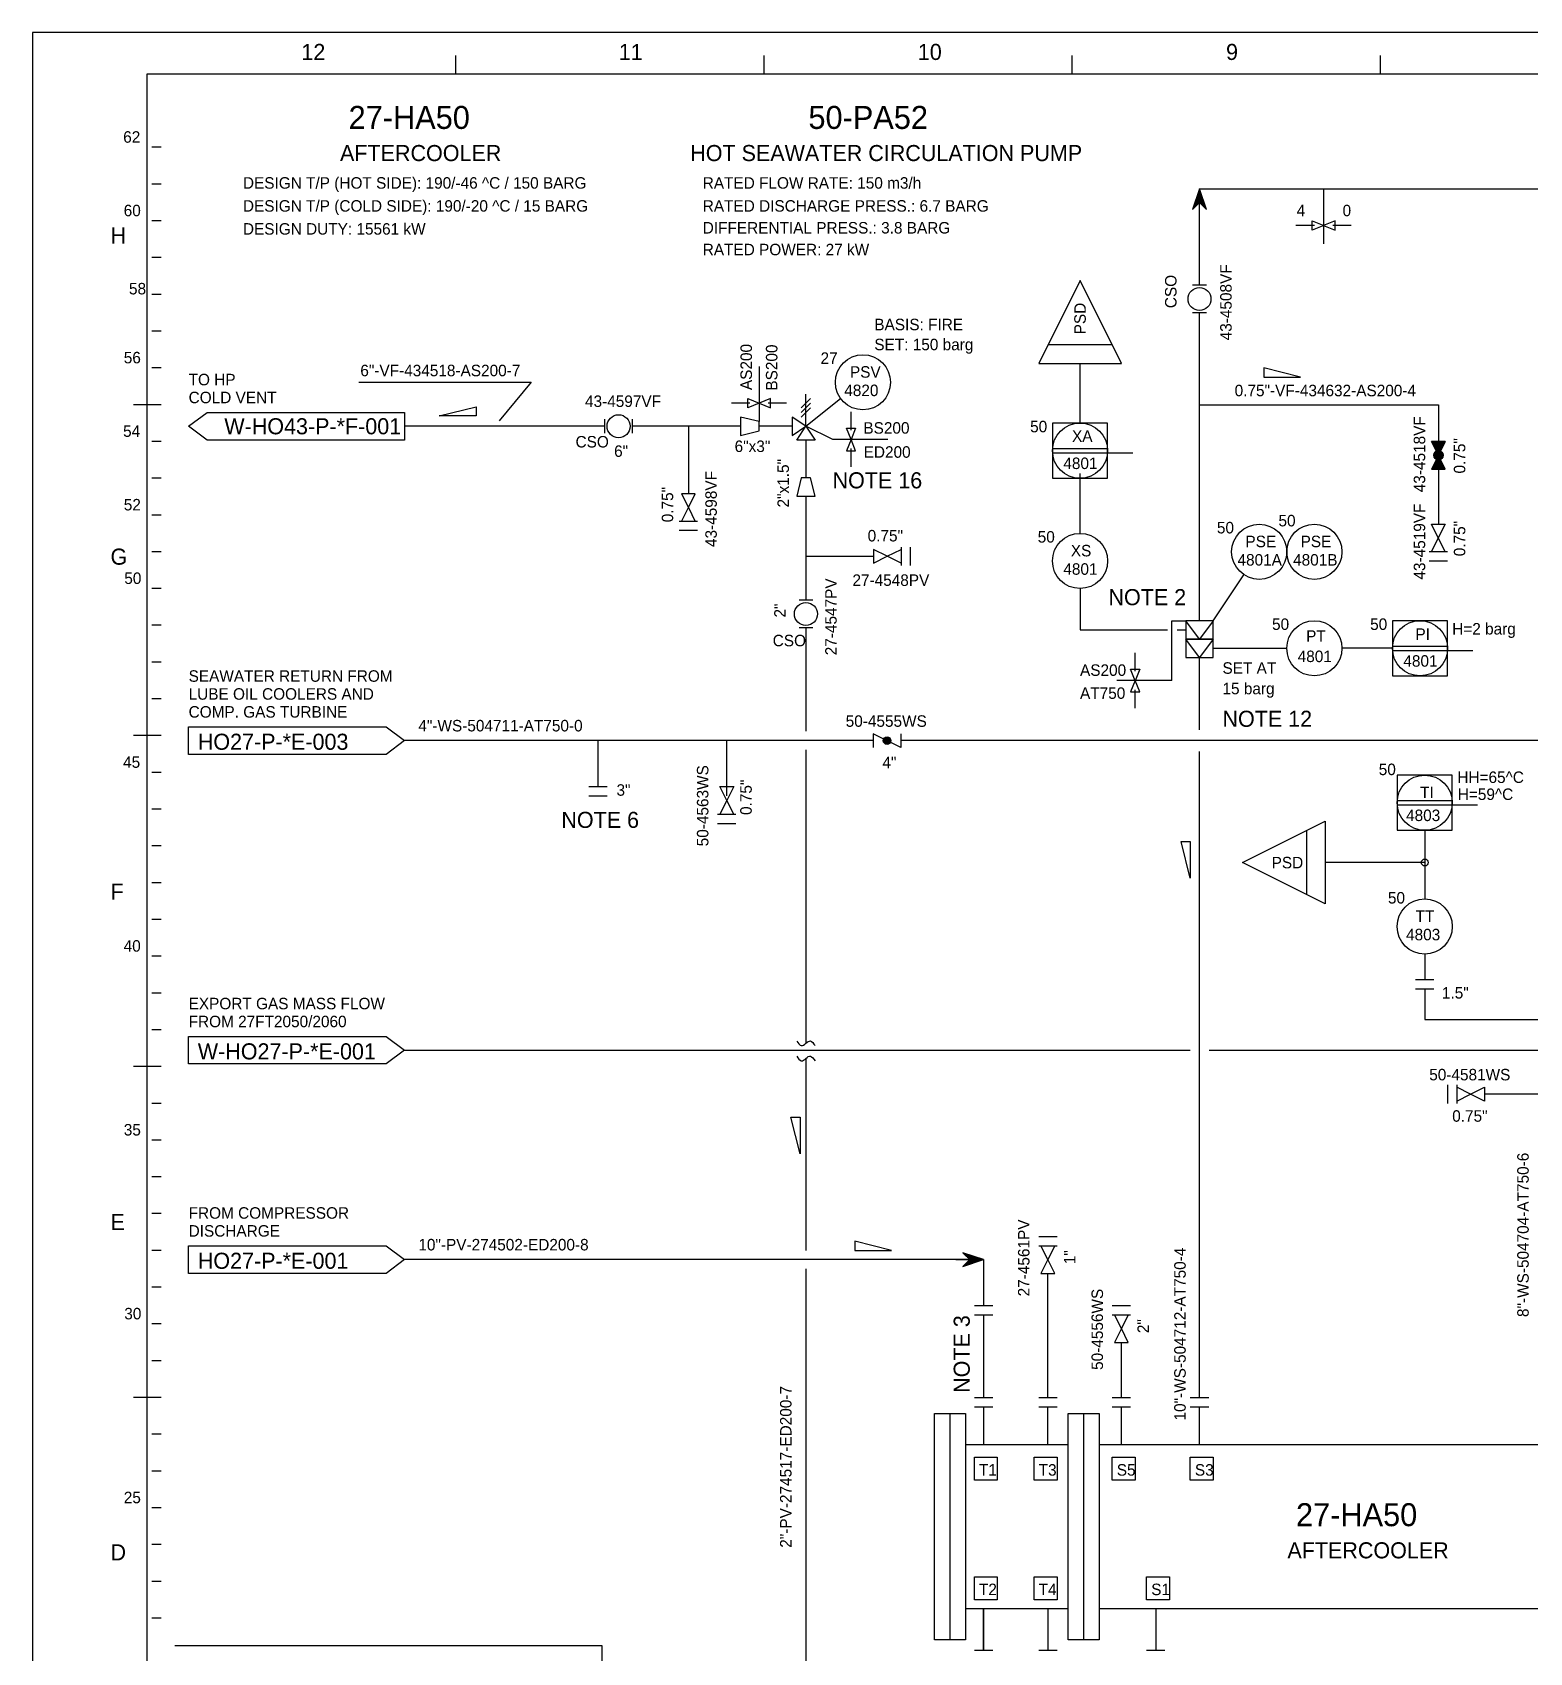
# Model space of a CAD drawing. Extents: x 0 to 840, y 0 to 594.
# Drawn here: x 0 to 325.8, y 241.5 to 594 of the extents above; entities that cross this region are included whole.
import ezdxf

# ---------------------------------------------------------------- set-up
doc = ezdxf.new("R2010")
doc.units = 0
for name, color, linetype in [('01-LIN-025-A', 7, 'Continuous'), ('08-LIN-050-A', 7, 'Continuous'), ('11-LIN-070-A', 7, 'Continuous'), ('14-LIN-025-DASH', 7, 'Continuous'), ('18-LIN-025-SP', 7, 'Continuous'), ('35-TXT-025', 7, 'Continuous'), ('36-TXT-035', 7, 'Continuous'), ('37-TXT-050', 7, 'Continuous'), ('39-TXT-100', 7, 'Continuous'), ('40-', 7, 'Continuous'), ('43-', 7, 'Continuous'), ('45-', 7, 'Continuous'), ('60-', 7, 'Continuous')]:
    doc.layers.add(name, color=color, linetype=linetype)

msp = doc.modelspace()

# ---------------------------------------------------------------- linework, layer by layer
at = {"layer": '01-LIN-025-A'}
for p, q in [((168.34, 508.32), (175.9, 514.34)), ((174.17, 505.46), (168.34, 508.32)), ((305, 502.09), (305.91, 503)), ((305, 502.08), (305.93, 503)), ((305, 502.06), (305.94, 503)), ((305, 502.04), (305.96, 503)), ((305, 502.03), (305.97, 503)), ((305, 502.01), (305.99, 503)), ((305, 502), (306, 503)), ((305, 501.99), (306.01, 503)), ((305, 501.97), (306.03, 503)), ((305, 501.96), (306.04, 503)), ((305, 501.94), (306.06, 503)), ((305, 501.93), (306.07, 503)), ((305, 501.92), (306.08, 503)), ((306.09, 501), (305, 502.09)), ((306.07, 501), (305, 502.07)), ((306.06, 501), (305, 502.06)), ((306.05, 501), (305, 502.05)), ((306.03, 501), (305, 502.03)), ((306.02, 501), (305, 502.02)), ((306, 501), (305, 502)), ((305.99, 501), (305, 501.99)), ((305.97, 501), (305, 501.97)), ((305.96, 501), (305, 501.96)), ((305.94, 501), (305, 501.94)), ((305.93, 501), (305, 501.93)), ((305.91, 501), (305, 501.91)), ((305.01, 502.16), (305.84, 502.99)), ((305.01, 502.14), (305.86, 502.99)), ((305.01, 502.12), (305.88, 502.99)), ((305.01, 502.11), (305.89, 502.99)), ((305.01, 501.9), (306.1, 502.99)), ((305.01, 501.89), (306.11, 502.99)), ((305.01, 501.88), (306.12, 502.99)), ((305.01, 501.86), (306.14, 502.99)), ((305.01, 501.85), (306.15, 502.99)), ((305.01, 501.84), (306.16, 502.99)), ((306.16, 501.01), (305.01, 502.16)), ((306.15, 501.01), (305.01, 502.15)), ((306.14, 501.01), (305.01, 502.14)), ((306.13, 501.01), (305.01, 502.13)), ((306.11, 501.01), (305.01, 502.11)), ((306.1, 501.01), (305.01, 502.1)), ((305.9, 501.01), (305.01, 501.9)), ((305.88, 501.01), (305.01, 501.88)), ((305.86, 501.01), (305.01, 501.86)), ((305.85, 501.01), (305.01, 501.85)), ((305.02, 502.21), (305.79, 502.98)), ((305.02, 502.19), (305.81, 502.98)), ((305.02, 502.17), (305.83, 502.98)), ((305.02, 501.83), (306.17, 502.98)), ((305.02, 501.81), (306.19, 502.98)), ((305.02, 501.8), (306.2, 502.98)), ((305.02, 501.79), (306.21, 502.98)), ((306.21, 501.02), (305.02, 502.21)), ((306.2, 501.02), (305.02, 502.2)), ((306.19, 501.02), (305.02, 502.19)), ((306.17, 501.02), (305.02, 502.17)), ((305.83, 501.02), (305.02, 501.83)), ((305.81, 501.02), (305.02, 501.81)), ((305.79, 501.02), (305.02, 501.79)), ((305.03, 502.25), (305.75, 502.97)), ((305.03, 502.23), (305.77, 502.97)), ((305.03, 501.78), (306.22, 502.97)), ((305.03, 501.77), (306.23, 502.97)), ((305.03, 501.76), (306.24, 502.97)), ((305.03, 501.74), (306.26, 502.97)), ((306.26, 501.03), (305.03, 502.26)), ((306.25, 501.03), (305.03, 502.25)), ((306.23, 501.03), (305.03, 502.23)), ((306.22, 501.03), (305.03, 502.22)), ((305.77, 501.03), (305.03, 501.77)), ((305.75, 501.03), (305.03, 501.75)), ((305.04, 502.29), (305.71, 502.96)), ((305.04, 502.27), (305.73, 502.96)), ((305.04, 501.73), (306.27, 502.96)), ((305.04, 501.72), (306.28, 502.96)), ((305.04, 501.71), (306.29, 502.96)), ((306.29, 501.04), (305.04, 502.29)), ((306.28, 501.04), (305.04, 502.28)), ((306.27, 501.04), (305.04, 502.27)), ((305.74, 501.04), (305.04, 501.74)), ((305.71, 501.04), (305.04, 501.71)), ((305.05, 502.31), (305.69, 502.95)), ((305.05, 501.7), (306.3, 502.95)), ((305.05, 501.69), (306.31, 502.95)), ((305.05, 501.68), (306.32, 502.95)), ((306.32, 501.05), (305.05, 502.32)), ((306.31, 501.05), (305.05, 502.31)), ((306.3, 501.05), (305.05, 502.3)), ((305.69, 501.05), (305.05, 501.69)), ((305.06, 502.33), (305.67, 502.94)), ((305.06, 501.67), (306.33, 502.94)), ((305.06, 501.66), (306.34, 502.94)), ((305.06, 502.35), (305.65, 502.93)), ((306.35, 501.06), (305.06, 502.35)), ((306.34, 501.06), (305.06, 502.34)), ((305.67, 501.06), (305.06, 501.67)), ((305.65, 501.06), (305.06, 501.65)), ((305.07, 502.38), (305.62, 502.93)), ((305.07, 501.64), (306.36, 502.93)), ((305.07, 501.63), (306.37, 502.93)), ((305.07, 501.62), (306.38, 502.93)), ((306.38, 501.07), (305.07, 502.38)), ((306.37, 501.07), (305.07, 502.37)), ((306.36, 501.07), (305.07, 502.36)), ((305.63, 501.07), (305.07, 501.63)), ((305.08, 501.61), (306.39, 502.92)), ((305.08, 501.6), (306.4, 502.92)), ((306.4, 501.08), (305.08, 502.4)), ((306.39, 501.08), (305.08, 502.39)), ((305.6, 501.08), (305.08, 501.6)), ((305.09, 502.4), (305.6, 502.92)), ((305.09, 501.59), (306.41, 502.91)), ((305.09, 501.58), (306.42, 502.91)), ((306.42, 501.09), (305.09, 502.42)), ((306.41, 501.09), (305.09, 502.41)), ((305.1, 502.43), (305.57, 502.9)), ((305.1, 501.57), (306.43, 502.9)), ((305.1, 501.56), (306.44, 502.9)), ((306.44, 501.1), (305.1, 502.44)), ((306.43, 501.1), (305.1, 502.43)), ((305.57, 501.1), (305.1, 501.57)), ((305.11, 502.46), (305.54, 502.89)), ((305.11, 501.55), (306.45, 502.89)), ((305.11, 501.54), (306.46, 502.89)), ((306.46, 501.11), (305.11, 502.46)), ((306.45, 501.11), (305.11, 502.45)), ((305.55, 501.11), (305.11, 501.54)), ((305.12, 501.54), (306.46, 502.88)), ((305.12, 501.53), (306.47, 502.88)), ((306.48, 501.12), (305.12, 502.48)), ((306.47, 501.12), (305.12, 502.47)), ((305.13, 502.49), (305.51, 502.87)), ((305.13, 501.52), (306.48, 502.87)), ((305.13, 501.51), (306.49, 502.87)), ((306.49, 501.13), (305.13, 502.49)), ((306.48, 501.13), (305.13, 502.48)), ((305.52, 501.12), (305.13, 501.52)), ((305.14, 501.5), (306.5, 502.86)), ((305.14, 501.49), (306.51, 502.86)), ((306.51, 501.14), (305.14, 502.51)), ((306.5, 501.14), (305.14, 502.5)), ((305.15, 502.53), (305.47, 502.85)), ((305.15, 501.48), (306.52, 502.85)), ((305.15, 501.47), (306.53, 502.85)), ((306.53, 501.15), (305.15, 502.53)), ((306.52, 501.15), (305.15, 502.52)), ((305.48, 501.15), (305.15, 501.48)), ((305.16, 501.46), (306.54, 502.84)), ((305.16, 501.45), (306.55, 502.84)), ((306.55, 501.16), (305.16, 502.55)), ((306.54, 501.16), (305.16, 502.54)), ((305.17, 501.44), (306.56, 502.83)), ((305.17, 502.56), (305.43, 502.82)), ((305.17, 501.44), (306.56, 502.82)), ((306.56, 501.17), (305.17, 502.56)), ((305.44, 501.17), (305.17, 501.44)), ((305.18, 501.43), (306.57, 502.82)), ((306.57, 501.18), (305.18, 502.57)), ((306.57, 501.18), (305.18, 502.57)), ((305.19, 501.42), (306.58, 502.81)), ((305.19, 501.41), (306.59, 502.81)), ((306.59, 501.19), (305.19, 502.59)), ((306.58, 501.19), (305.19, 502.58)), ((305.2, 501.4), (306.6, 502.8)), ((306.6, 501.2), (305.2, 502.6)), ((305.21, 501.39), (306.61, 502.79)), ((305.21, 501.39), (306.61, 502.79)), ((306.62, 501.21), (305.21, 502.62)), ((306.61, 501.21), (305.21, 502.61)), ((305.39, 501.21), (305.21, 501.39)), ((305.22, 502.62), (305.38, 502.78)), ((305.22, 501.38), (306.62, 502.78)), ((305.22, 501.37), (306.63, 502.78)), ((306.62, 501.22), (305.22, 502.62)), ((305.23, 501.36), (306.64, 502.77)), ((306.64, 501.23), (305.23, 502.64)), ((306.63, 501.23), (305.23, 502.63)), ((305.24, 501.35), (306.65, 502.76)), ((305.24, 501.35), (306.65, 502.76)), ((306.65, 501.24), (305.24, 502.65)), ((305.25, 501.34), (306.66, 502.75)), ((306.66, 501.25), (305.25, 502.66)), ((306.66, 501.25), (305.25, 502.65)), ((305.26, 501.33), (306.67, 502.74)), ((305.26, 501.32), (306.68, 502.74)), ((306.67, 501.26), (305.26, 502.67)), ((305.27, 501.32), (306.68, 502.73)), ((306.69, 501.27), (305.27, 502.69)), ((306.68, 501.27), (305.27, 502.68)), ((305.28, 501.31), (306.69, 502.72)), ((306.69, 501.28), (305.28, 502.69)), ((305.29, 501.3), (306.7, 502.71)), ((305.29, 501.29), (306.71, 502.71)), ((306.71, 501.29), (305.29, 502.71)), ((306.7, 501.29), (305.29, 502.7)), ((306.71, 501.3), (305.3, 502.71)), ((305.3, 501.29), (306.71, 502.7)), ((306.72, 501.31), (305.31, 502.72)), ((305.31, 501.28), (306.72, 502.69)), ((306.74, 501.32), (305.32, 502.74)), ((306.73, 501.32), (305.32, 502.73)), ((305.32, 501.27), (306.73, 502.68)), ((305.32, 501.26), (306.73, 502.68)), ((306.74, 501.33), (305.33, 502.74)), ((305.33, 501.26), (306.74, 502.67)), ((306.75, 501.34), (305.34, 502.75)), ((305.34, 501.25), (306.75, 502.66)), ((306.76, 501.35), (305.35, 502.76)), ((306.76, 501.35), (305.35, 502.76)), ((305.35, 501.24), (306.76, 502.65)), ((305.35, 501.24), (306.76, 502.65)), ((306.77, 501.36), (305.36, 502.77)), ((305.36, 501.23), (306.77, 502.64)), ((306.78, 501.37), (305.37, 502.78)), ((305.37, 501.22), (306.78, 502.63)), ((306.78, 501.38), (305.38, 502.78)), ((305.38, 501.22), (306.78, 502.62)), ((306.8, 501.39), (305.39, 502.8)), ((306.79, 501.39), (305.39, 502.79)), ((305.39, 501.21), (306.79, 502.61)), ((305.39, 501.21), (306.79, 502.61)), ((306.8, 501.4), (305.4, 502.8)), ((305.4, 501.2), (306.8, 502.6)), ((306.81, 501.41), (305.41, 502.81)), ((305.41, 501.19), (306.81, 502.59)), ((306.81, 501.42), (305.42, 502.81)), ((305.42, 501.19), (306.81, 502.58)), ((306.82, 501.43), (305.43, 502.82)), ((305.43, 501.18), (306.82, 502.57)), ((306.83, 501.44), (305.44, 502.83)), ((305.44, 501.18), (306.82, 502.56)), ((305.44, 501.17), (306.83, 502.56)), ((306.84, 501.45), (305.45, 502.84)), ((306.83, 501.45), (305.45, 502.83)), ((305.45, 501.16), (306.84, 502.55)), ((306.84, 501.46), (305.46, 502.84)), ((305.46, 501.16), (306.84, 502.54)), ((306.85, 501.47), (305.47, 502.85)), ((305.47, 501.15), (306.85, 502.53)), ((306.85, 501.48), (305.48, 502.85)), ((305.48, 501.15), (306.85, 502.52)), ((306.86, 501.49), (305.49, 502.86)), ((305.49, 501.14), (306.86, 502.51)), ((306.86, 501.5), (305.5, 502.86)), ((305.5, 501.14), (306.86, 502.5)), ((306.87, 501.51), (305.51, 502.87)), ((305.51, 501.13), (306.87, 502.49)), ((306.88, 501.52), (305.52, 502.88)), ((305.52, 501.13), (306.87, 502.48)), ((306.88, 501.53), (305.53, 502.88)), ((305.53, 501.12), (306.88, 502.47)), ((305.53, 501.12), (306.88, 502.47)), ((306.89, 501.54), (305.54, 502.89)), ((305.54, 501.11), (306.89, 502.46)), ((306.89, 501.55), (305.55, 502.89)), ((305.55, 501.11), (306.89, 502.45)), ((306.89, 501.56), (305.56, 502.89)), ((305.56, 501.1), (306.9, 502.44)), ((306.9, 501.57), (305.57, 502.9)), ((306.9, 501.58), (305.57, 502.9)), ((305.57, 501.1), (306.9, 502.43)), ((306.91, 501.58), (305.58, 502.91)), ((305.58, 501.09), (306.91, 502.42)), ((306.91, 501.59), (305.59, 502.91)), ((305.59, 501.09), (306.91, 502.41)), ((306.92, 501.6), (305.6, 502.92)), ((305.6, 501.08), (306.92, 502.4)), ((306.92, 501.61), (305.61, 502.92)), ((305.61, 501.08), (306.92, 502.39)), ((305.62, 501.07), (306.93, 502.38)), ((306.93, 501.63), (305.63, 502.93)), ((305.63, 501.07), (306.93, 502.37)), ((306.93, 501.64), (305.64, 502.93)), ((305.64, 501.07), (306.93, 502.36)), ((306.93, 501.65), (305.65, 502.93)), ((305.65, 501.06), (306.94, 502.34)), ((306.94, 501.66), (305.66, 502.94)), ((306.94, 501.67), (305.67, 502.94)), ((305.67, 501.06), (306.94, 502.33)), ((306.95, 501.68), (305.68, 502.95)), ((305.68, 501.05), (306.95, 502.32)), ((306.95, 501.69), (305.69, 502.95)), ((305.69, 501.05), (306.95, 502.31)), ((306.95, 501.7), (305.7, 502.95)), ((305.7, 501.05), (306.95, 502.3)), ((306.96, 501.71), (305.71, 502.96)), ((305.71, 501.04), (306.96, 502.29)), ((306.96, 501.72), (305.72, 502.96)), ((305.72, 501.04), (306.96, 502.28)), ((306.96, 501.73), (305.73, 502.96)), ((305.73, 501.04), (306.96, 502.27)), ((306.97, 501.74), (305.74, 502.97)), ((305.74, 501.03), (306.97, 502.26)), ((305.75, 501.03), (306.97, 502.25)), ((306.97, 501.76), (305.76, 502.97)), ((306.97, 501.77), (305.77, 502.97)), ((305.77, 501.03), (306.97, 502.23)), ((306.97, 501.78), (305.78, 502.97)), ((305.78, 501.03), (306.97, 502.22)), ((306.98, 501.79), (305.79, 502.98)), ((305.79, 501.02), (306.98, 502.21)), ((306.98, 501.8), (305.8, 502.98)), ((305.8, 501.02), (306.98, 502.2)), ((305.81, 501.02), (306.98, 502.19)), ((306.98, 501.82), (305.82, 502.98)), ((306.98, 501.83), (305.83, 502.98)), ((305.83, 501.02), (306.98, 502.17)), ((306.99, 501.84), (305.84, 502.99)), ((305.84, 501.01), (306.99, 502.16)), ((306.99, 501.85), (305.85, 502.99)), ((305.85, 501.01), (306.99, 502.15)), ((305.86, 501.01), (306.99, 502.14)), ((306.99, 501.87), (305.87, 502.99)), ((306.99, 501.88), (305.88, 502.99)), ((305.88, 501.01), (306.99, 502.12)), ((306.99, 501.89), (305.89, 502.99)), ((305.89, 501.01), (306.99, 502.11)), ((307, 501.9), (305.9, 503)), ((305.9, 501.01), (306.99, 502.1)), ((307, 501.92), (305.92, 503)), ((305.92, 501), (307, 502.08)), ((307, 501.93), (305.93, 503)), ((305.93, 501), (307, 502.07)), ((307, 501.94), (305.94, 503)), ((305.94, 501), (307, 502.06)), ((307, 501.96), (305.96, 503)), ((305.96, 501), (307, 502.04)), ((307, 501.97), (305.97, 503)), ((305.97, 501), (307, 502.03)), ((305.98, 501), (307, 502.02)), ((307, 501.99), (305.99, 503)), ((307, 502), (306, 503)), ((306, 501), (307, 502)), ((306.01, 501), (307, 501.99)), ((307, 502.02), (306.02, 503)), ((307, 502.03), (306.03, 503)), ((306.03, 501), (307, 501.97)), ((306.04, 501), (307, 501.96)), ((307, 502.05), (306.05, 503)), ((307, 502.06), (306.06, 503)), ((306.06, 501), (307, 501.94)), ((306.07, 501), (307, 501.93)), ((307, 502.08), (306.08, 503)), ((307, 502.09), (306.09, 502.99)), ((306.09, 501), (307, 501.91)), ((306.99, 502.11), (306.11, 502.99)), ((306.11, 501.01), (306.99, 501.89)), ((306.99, 502.12), (306.12, 502.99)), ((306.12, 501.01), (306.99, 501.88)), ((306.99, 502.14), (306.14, 502.99)), ((306.14, 501.01), (306.99, 501.86)), ((306.99, 502.16), (306.16, 502.99)), ((306.16, 501.01), (306.99, 501.84)), ((306.17, 501.02), (306.98, 501.83)), ((306.98, 502.18), (306.18, 502.98)), ((306.98, 502.19), (306.19, 502.98)), ((306.19, 501.02), (306.98, 501.81)), ((306.98, 502.21), (306.21, 502.98)), ((306.21, 501.02), (306.98, 501.79)), ((306.97, 502.23), (306.23, 502.97)), ((306.23, 501.03), (306.97, 501.77)), ((306.97, 502.25), (306.25, 502.97)), ((306.25, 501.03), (306.97, 501.75)), ((306.96, 502.27), (306.27, 502.96)), ((306.27, 501.04), (306.96, 501.73)), ((306.96, 502.29), (306.29, 502.96)), ((306.29, 501.04), (306.96, 501.71)), ((306.95, 502.31), (306.31, 502.95)), ((306.31, 501.05), (306.95, 501.69)), ((306.94, 502.33), (306.33, 502.94)), ((306.33, 501.06), (306.94, 501.67)), ((306.35, 501.06), (306.93, 501.65)), ((306.93, 502.36), (306.36, 502.93)), ((306.92, 502.38), (306.38, 502.92)), ((306.38, 501.07), (306.93, 501.62)), ((306.4, 501.09), (306.92, 501.6)), ((306.91, 502.41), (306.41, 502.91)), ((306.9, 502.43), (306.43, 502.9)), ((306.43, 501.1), (306.9, 501.57)), ((306.89, 502.46), (306.46, 502.89)), ((306.46, 501.11), (306.89, 501.54)), ((306.87, 502.49), (306.49, 502.87)), ((306.49, 501.13), (306.87, 501.51)), ((306.52, 501.15), (306.85, 501.48)), ((306.85, 502.53), (306.53, 502.85)), ((306.56, 501.17), (306.82, 501.43)), ((306.82, 502.57), (306.57, 502.82)), ((306.62, 501.22), (306.78, 501.38)), ((306.77, 502.63), (306.63, 502.78)), ((257, 466), (263.67, 476.01)), ((248, 466), (251, 466)), ((248, 453), (248, 466)), ((257, 460), (273, 460)), ((303.01, 393.47), (303.01, 387.94))]:
    msp.add_line(p, q, dxfattribs=at)
for points in [[(252.5, 555.5), (254, 557), (255.5, 555.5), (254, 560), (252.5, 555.5)], [(254, 557), (253, 557)], [(254.97, 557.1), (253.03, 557.1)], [(254.93, 557.2), (253.07, 557.2)], [(254.9, 557.3), (253.1, 557.3)], [(254.87, 557.4), (253.13, 557.4)], [(254.83, 557.5), (253.17, 557.5)], [(254.8, 557.6), (253.2, 557.6)], [(254.77, 557.7), (253.23, 557.7)], [(254.73, 557.8), (253.27, 557.8)], [(254.7, 557.9), (253.3, 557.9)], [(254.67, 558), (253.33, 558)], [(254.63, 558.1), (253.37, 558.1)], [(254.6, 558.2), (253.4, 558.2)], [(254.57, 558.3), (253.43, 558.3)], [(254.53, 558.4), (253.47, 558.4)], [(254.5, 558.5), (253.5, 558.5)], [(254.47, 558.6), (253.53, 558.6)], [(254.43, 558.7), (253.57, 558.7)], [(254.4, 558.8), (253.6, 558.8)], [(254.37, 558.9), (253.63, 558.9)], [(254.33, 559), (253.67, 559)], [(254.3, 559.1), (253.7, 559.1)], [(254.27, 559.2), (253.73, 559.2)], [(254.23, 559.3), (253.77, 559.3)], [(254.2, 559.4), (253.8, 559.4)], [(254.17, 559.5), (253.83, 559.5)], [(254.13, 559.6), (253.87, 559.6)], [(254.1, 559.7), (253.9, 559.7)], [(254.07, 559.8), (253.93, 559.8)], [(254.03, 559.9), (253.97, 559.9)], [(254, 554), (254, 560)], [(255, 557), (254, 557)], [(281, 560), (281, 548)], [(252.6, 555.6), (252.53, 555.6)], [(252.7, 555.7), (252.57, 555.7)], [(252.8, 555.8), (252.6, 555.8)], [(252.9, 555.9), (252.63, 555.9)], [(253, 556), (252.67, 556)], [(253.1, 556.1), (252.7, 556.1)], [(253.2, 556.2), (252.73, 556.2)], [(253.3, 556.3), (252.77, 556.3)], [(253.4, 556.4), (252.8, 556.4)], [(253.5, 556.5), (252.83, 556.5)], [(253.6, 556.6), (252.87, 556.6)], [(253.7, 556.7), (252.9, 556.7)], [(253.8, 556.8), (252.93, 556.8)], [(253.9, 556.9), (252.97, 556.9)], [(255.03, 556.9), (254.1, 556.9)], [(255.07, 556.8), (254.2, 556.8)], [(255.1, 556.7), (254.3, 556.7)], [(255.13, 556.6), (254.4, 556.6)], [(255.17, 556.5), (254.5, 556.5)], [(255.2, 556.4), (254.6, 556.4)], [(255.23, 556.3), (254.7, 556.3)], [(255.27, 556.2), (254.8, 556.2)], [(255.3, 556.1), (254.9, 556.1)], [(255.33, 556), (255, 556)], [(255.37, 555.9), (255.1, 555.9)], [(255.4, 555.8), (255.2, 555.8)], [(255.43, 555.7), (255.3, 555.7)], [(255.47, 555.6), (255.4, 555.6)], [(276, 552), (275, 552)], [(279, 552), (276, 552)], [(286, 552), (283, 552)], [(287, 552), (286, 552)], [(255.5, 539), (252.5, 539)], [(255.5, 533), (252.5, 533)], [(235, 526), (221, 526)], [(158.14, 521.32), (158.14, 509.32)], [(71.02, 517.89), (108.56, 517.89), (101.6, 509.46)], [(168.34, 508.32), (168.34, 515.32)], [(34, 508.32), (38, 511.32)], [(38, 511.32), (81, 511.32)], [(81, 511.32), (81, 505.32)], [(153.14, 513.32), (152.14, 513.32)], [(156.14, 513.32), (153.14, 513.32)], [(163.14, 513.32), (160.14, 513.32)], [(164.14, 513.32), (163.14, 513.32)], [(169.34, 514.32), (167.34, 512.32)], [(169.34, 513.32), (167.34, 511.32)], [(169.34, 512.32), (167.34, 510.32)], [(178.17, 510.46), (178.17, 511.46)], [(38, 505.32), (34, 508.32)], [(124.57, 506.82), (124.57, 509.82)], [(130.57, 506.82), (130.57, 509.82)], [(158.14, 509.32), (154.14, 510.32)], [(154.14, 510.32), (154.14, 506.32)], [(158.14, 507.32), (158.14, 509.32)], [(168.34, 508.32), (170.34, 505.32), (166.34, 505.32), (168.34, 508.32), (165.34, 510.32), (165.34, 506.32), (168.34, 508.32)], [(178.17, 507.46), (178.17, 510.46)], [(222, 509), (222, 497)], [(234, 509), (222, 509)], [(234, 497), (234, 509)], [(81, 505.32), (38, 505.32)], [(154.14, 506.32), (158.14, 507.32)], [(186.17, 505.46), (174.17, 505.46)], [(304.5, 505), (307.5, 505)], [(305.55, 502.89), (304.5, 505)], [(307.5, 504.99), (304.5, 504.99)], [(307.45, 504.89), (304.55, 504.89)], [(307.4, 504.79), (304.6, 504.79)], [(307.35, 504.69), (304.65, 504.69)], [(307.3, 504.59), (304.7, 504.59)], [(307.25, 504.49), (304.75, 504.49)], [(307.2, 504.39), (304.8, 504.39)], [(307.15, 504.29), (304.85, 504.29)], [(307.1, 504.19), (304.9, 504.19)], [(307.05, 504.09), (304.95, 504.09)], [(307.5, 505), (306.45, 502.89)], [(178.17, 500.46), (178.17, 503.46)], [(222, 503.5), (234, 503.5)], [(222, 502.5), (239.5, 502.5)], [(305.55, 501.11), (304.5, 499)], [(307, 503.99), (305, 503.99)], [(306.95, 503.89), (305.05, 503.89)], [(306.9, 503.79), (305.1, 503.79)], [(306.85, 503.69), (305.15, 503.69)], [(306.8, 503.59), (305.2, 503.59)], [(306.75, 503.49), (305.25, 503.49)], [(306.7, 503.39), (305.3, 503.39)], [(306.7, 500.6), (305.3, 500.6)], [(306.65, 503.29), (305.35, 503.29)], [(306.65, 500.7), (305.35, 500.7)], [(306.6, 503.19), (305.4, 503.19)], [(306.6, 500.8), (305.4, 500.8)], [(306.55, 503.09), (305.45, 503.09)], [(306.55, 500.9), (305.45, 500.9)], [(306.5, 502.99), (305.5, 502.99)], [(306.5, 501), (305.5, 501)], [(305.57, 501.1), (305.55, 501.1)], [(306.45, 501.1), (306.44, 501.1)], [(307.5, 499), (306.45, 501.11)], [(167.34, 497.08), (166.34, 493.08)], [(169.34, 497.08), (167.34, 497.08)], [(170.34, 493.08), (169.34, 497.08)], [(178.17, 499.46), (178.17, 500.46)], [(304.5, 499), (307.5, 499)], [(307.45, 499.1), (304.55, 499.1)], [(307.4, 499.2), (304.6, 499.2)], [(307.35, 499.3), (304.65, 499.3)], [(307.3, 499.4), (304.7, 499.4)], [(307.25, 499.5), (304.75, 499.5)], [(307.2, 499.6), (304.8, 499.6)], [(307.15, 499.7), (304.85, 499.7)], [(307.1, 499.8), (304.9, 499.8)], [(307.05, 499.9), (304.95, 499.9)], [(307, 500), (305, 500)], [(306.95, 500.1), (305.05, 500.1)], [(306.9, 500.2), (305.1, 500.2)], [(306.85, 500.3), (305.15, 500.3)], [(306.8, 500.4), (305.2, 500.4)], [(306.75, 500.5), (305.25, 500.5)], [(222, 497), (234, 497)], [(166.34, 493.08), (170.34, 493.08)], [(144.77, 487.62), (140.77, 487.62)], [(144.77, 485.62), (140.77, 485.62)], [(189.04, 482.03), (189.04, 478.03)], [(191.04, 482.03), (191.04, 478.03)], [(303.97, 481.04), (307.97, 481.04)], [(303.97, 479.04), (307.97, 479.04)], [(228, 473), (228, 464), (247.05, 464)], [(169.84, 470.48), (166.84, 470.48)], [(254, 462), (251, 466)], [(251, 466), (251, 462)], [(257, 466), (251, 466)], [(257, 466), (254, 462)], [(257, 462), (257, 466)], [(296, 466), (296, 454)], [(308, 466), (296, 466)], [(308, 454), (308, 466)], [(169.84, 464.48), (166.84, 464.48)], [(249.13, 464), (251, 464)], [(254, 458), (251, 462)], [(251, 462), (251, 458)], [(257, 462), (251, 462)], [(251, 462), (257, 462)], [(257, 462), (254, 458)], [(257, 458), (257, 462)], [(240, 458), (240, 459)], [(296, 460.5), (308, 460.5)], [(296, 459.5), (313.5, 459.5)], [(240, 455), (240, 458)], [(251, 458), (257, 458)], [(248, 453), (236, 453)], [(296, 454), (308, 454)], [(240, 448), (240, 451)], [(240, 447), (240, 448)], [(34, 442.92), (77, 442.92)], [(34, 436.92), (34, 442.92)], [(77, 442.92), (81, 439.92)], [(189, 438.42), (183, 441.42)], [(183, 441.42), (183, 438.42)], [(189, 441.42), (189, 438.42)], [(81, 439.92), (77, 436.92)], [(77, 436.92), (34, 436.92)], [(297.01, 432.41), (297.01, 420.41)], [(309.01, 432.41), (297.01, 432.41)], [(309.01, 420.41), (309.01, 432.41)], [(121.12, 429.92), (125.12, 429.92)], [(121.12, 427.92), (125.12, 427.92)], [(297.01, 426.91), (309.01, 426.91)], [(149.12, 423.92), (153.12, 423.92)], [(297.01, 425.91), (314.51, 425.91)], [(149.12, 421.92), (153.12, 421.92)], [(277.35, 406.38), (277.35, 420.38)], [(297.01, 420.41), (309.01, 420.41)], [(301.01, 387.94), (305.01, 387.94)], [(301.01, 385.94), (305.01, 385.94)], [(34, 375.56), (77, 375.56)], [(34, 369.56), (34, 375.56)], [(77, 375.56), (81, 372.56)], [(81, 372.56), (77, 369.56)], [(77, 369.56), (34, 369.56)], [(308, 365), (308, 361)], [(310, 365), (310, 361)], [(219, 332), (223, 332)], [(34, 330), (77, 330)], [(34, 324), (34, 330)], [(77, 330), (81, 327)], [(202.5, 328.5), (204, 327), (202.5, 325.5), (207, 327), (202.5, 328.5)], [(202.6, 328.4), (202.6, 328.47)], [(202.7, 328.3), (202.7, 328.43)], [(202.8, 328.2), (202.8, 328.4)], [(202.9, 328.1), (202.9, 328.37)], [(203, 328), (203, 328.33)], [(203.1, 327.9), (203.1, 328.3)], [(203.2, 327.8), (203.2, 328.27)], [(203.3, 327.7), (203.3, 328.23)], [(203.4, 327.6), (203.4, 328.2)], [(203.5, 327.5), (203.5, 328.17)], [(203.6, 327.4), (203.6, 328.13)], [(203.7, 327.3), (203.7, 328.1)], [(203.8, 327.2), (203.8, 328.07)], [(203.9, 327.1), (203.9, 328.03)], [(204, 327), (204, 328)], [(204.1, 326.03), (204.1, 327.97)], [(204.2, 326.07), (204.2, 327.93)], [(204.3, 326.1), (204.3, 327.9)], [(204.4, 326.13), (204.4, 327.87)], [(204.5, 326.17), (204.5, 327.83)], [(219, 330), (223, 330)], [(81, 327), (77, 324)], [(201, 327), (207, 327)], [(202.6, 325.53), (202.6, 325.6)], [(202.7, 325.57), (202.7, 325.7)], [(202.8, 325.6), (202.8, 325.8)], [(202.9, 325.63), (202.9, 325.9)], [(203, 325.67), (203, 326)], [(203.1, 325.7), (203.1, 326.1)], [(203.2, 325.73), (203.2, 326.2)], [(203.3, 325.77), (203.3, 326.3)], [(203.4, 325.8), (203.4, 326.4)], [(203.5, 325.83), (203.5, 326.5)], [(203.6, 325.87), (203.6, 326.6)], [(203.7, 325.9), (203.7, 326.7)], [(203.8, 325.93), (203.8, 326.8)], [(203.9, 325.97), (203.9, 326.9)], [(204, 326), (204, 327)], [(204.6, 326.2), (204.6, 327.8)], [(204.7, 326.23), (204.7, 327.77)], [(204.8, 326.27), (204.8, 327.73)], [(204.9, 326.3), (204.9, 327.7)], [(205, 326.33), (205, 327.67)], [(205.1, 326.37), (205.1, 327.63)], [(205.2, 326.4), (205.2, 327.6)], [(205.3, 326.43), (205.3, 327.57)], [(205.4, 326.47), (205.4, 327.53)], [(205.5, 326.5), (205.5, 327.5)], [(205.6, 326.53), (205.6, 327.47)], [(205.7, 326.57), (205.7, 327.43)], [(205.8, 326.6), (205.8, 327.4)], [(205.9, 326.63), (205.9, 327.37)], [(206, 326.67), (206, 327.33)], [(206.1, 326.7), (206.1, 327.3)], [(206.2, 326.73), (206.2, 327.27)], [(206.3, 326.77), (206.3, 327.23)], [(206.4, 326.8), (206.4, 327.2)], [(206.5, 326.83), (206.5, 327.17)], [(206.6, 326.87), (206.6, 327.13)], [(206.7, 326.9), (206.7, 327.1)], [(206.8, 326.93), (206.8, 327.07)], [(206.9, 326.97), (206.9, 327.03)], [(77, 324), (34, 324)], [(205, 317), (209, 317)], [(205, 315), (209, 315)], [(235, 317), (239, 317)], [(235, 315), (239, 315)], [(205, 297), (209, 297)], [(219, 297), (223, 297)], [(235, 297), (239, 297)], [(252, 297), (256, 297)], [(205, 295), (209, 295)], [(219, 295), (223, 295)], [(235, 295), (239, 295)], [(252, 295), (256, 295)], [(205, 242), (209, 242)], [(219, 242), (223, 242)], [(242.49, 242), (246.49, 242)]]:
    msp.add_lwpolyline(points, dxfattribs=at)
for points in [[(278.55, 551), (278.55, 553), (281.05, 552)], [(283.5, 551), (283.5, 553), (281, 552)], [(237, 522), (228, 540), (219, 522)], [(268, 521), (268, 519), (276, 519)], [(96.55, 512.56), (96.55, 510.56), (88.55, 510.56)], [(155.69, 512.32), (155.69, 514.32), (158.19, 513.32)], [(160.64, 512.32), (160.64, 514.32), (158.14, 513.32)], [(177.17, 507.9), (179.17, 507.9), (178.17, 505.4)], [(177.17, 502.96), (179.17, 502.96), (178.17, 505.46)], [(141.27, 493.62), (142.77, 490.62), (144.27, 493.62)], [(141.27, 487.62), (142.77, 490.62), (144.27, 487.62)], [(307.47, 487.04), (305.97, 484.04), (304.47, 487.04)], [(307.47, 481.04), (305.97, 484.04), (304.47, 481.04)], [(183.04, 478.53), (186.04, 480.03), (183.04, 481.53)], [(189.04, 478.53), (186.04, 480.03), (189.04, 481.53)], [(239, 455.45), (241, 455.45), (240, 452.95)], [(239, 450.5), (241, 450.5), (240, 453)], [(152.62, 429.92), (151.12, 426.92), (149.62, 429.92)], [(152.62, 423.92), (151.12, 426.92), (149.62, 423.92)], [(281.35, 404.38), (263.35, 413.38), (281.35, 422.38)], [(250, 418), (252, 418), (252, 410)], [(310, 361.5), (313, 363), (310, 364.5)], [(316, 361.5), (313, 363), (316, 364.5)], [(165.07, 358.02), (167.07, 358.02), (167.07, 350.02)], [(179, 331), (179, 329), (187, 329)], [(222.5, 330), (221, 327), (219.5, 330)], [(222.5, 324), (221, 327), (219.5, 324)], [(238.5, 315), (237, 312), (235.5, 315)], [(238.5, 309), (237, 312), (235.5, 309)], [(205, 284), (210, 284), (210, 279), (205, 279)], [(218, 284), (223, 284), (223, 279), (218, 279)], [(235, 284), (240, 284), (240, 279), (235, 279)], [(252, 284), (257, 284), (257, 279), (252, 279)], [(205, 258), (210, 258), (210, 253), (205, 253)], [(218, 258), (223, 258), (223, 253), (218, 253)], [(242.49, 258), (247.49, 258), (247.49, 253), (242.49, 253)]]:
    msp.add_lwpolyline(points, close=True, dxfattribs=at)
for centre, radius in [((254, 536), 2.5), ((180.75, 517.88), 6), ((127.57, 508.32), 2.5), ((228, 503), 6), ((306, 502), 1), ((306, 502), 1), ((267, 481), 6), ((279, 481), 6), ((228, 479), 6), ((168.34, 467.48), 2.5), ((279, 460), 6), ((302, 460), 6), ((186, 439.92), 0.825), ((186, 439.92), 0.698), ((186, 439.92), 0.571), ((186, 439.92), 0.38), ((186, 439.92), 0.254), ((186, 439.92), 0.127), ((303.01, 426.41), 6), ((303.03, 413.4), 0.75), ((303.01, 399.47), 6)]:
    msp.add_circle(centre, radius, dxfattribs=at)
for points in [[(166.34, 374.56), (166.67, 374.1), (167.34, 373.19), (168.34, 374.06), (169.34, 374.94), (170, 374.02), (170.34, 373.56)], [(166.34, 371.27), (166.67, 370.81), (167.34, 369.89), (168.34, 370.77), (169.34, 371.64), (170, 370.72), (170.34, 370.27)]]:
    msp.add_open_spline(points, degree=3, dxfattribs=at)
at = {"layer": '08-LIN-050-A'}
for p, q in [((254, 560), (644, 560)), ((124.57, 508.32), (81, 508.32)), ((154.14, 508.32), (130.57, 508.32)), ((142.77, 508.32), (142.77, 493.62)), ((165.34, 508.32), (158.14, 508.32)), ((254, 442.29), (254, 458)), ((183, 439.92), (81, 439.92)), ((123.12, 429.92), (123.12, 439.92)), ((582, 439.92), (189, 439.92)), ((254, 297), (254, 437.54)), ((303.01, 385.94), (303.01, 379.23)), ((303.01, 379.23), (328, 379.23)), ((221, 286.84), (221, 295)), ((237, 286.84), (237, 295)), ((254, 286.84), (254, 295)), ((221, 251), (221, 242)), ((244.49, 251), (244.49, 242))]:
    msp.add_line(p, q, dxfattribs=at)
at = {"layer": '11-LIN-070-A'}
for p, q in [((207, 327), (81, 327)), ((207, 327), (207, 317)), ((207, 315), (207, 297)), ((207, 295), (207, 286.84)), ((207, 242), (207, 251)), ((207, 251), (207, 242))]:
    msp.add_line(p, q, dxfattribs=at)
at = {"layer": '14-LIN-025-DASH'}
for p, q in [((124, 243), (31, 243)), ((124, 185), (124, 243))]:
    msp.add_line(p, q, dxfattribs=at)
at = {"layer": '18-LIN-025-SP'}
for p, q in [((254, 539), (254, 560)), ((254, 466), (254, 533)), ((228, 509), (228, 522)), ((254, 513), (306, 513)), ((306, 513), (306, 505)), ((168.34, 505.32), (168.34, 497.08)), ((228, 485), (228, 498)), ((306, 499), (306, 487)), ((168.34, 493.08), (168.34, 470.48)), ((168.34, 480.03), (183.04, 480.03)), ((168.34, 464.48), (168.34, 441.94)), ((296, 460), (285, 460)), ((151.12, 427.92), (151.12, 439.92)), ((168.34, 437.89), (168.34, 374.06)), ((303.01, 420.41), (303.01, 405.47)), ((303.01, 413.38), (281.35, 413.38)), ((81, 372.56), (252, 372.56)), ((168.34, 370.77), (168.34, 329)), ((256.08, 372.56), (389, 372.56)), ((328, 363), (316, 363)), ((168.34, 324.97), (168.34, 211.94)), ((221, 297), (221, 324)), ((237, 297), (237, 309))]:
    msp.add_line(p, q, dxfattribs=at)
at = {"layer": '43-'}
msp.add_lwpolyline([(0, 594), (0, 0), (840, 0), (840, 594)], close=True, dxfattribs=at)
for points in [[(92.08, 589), (92.08, 585)], [(159.16, 589), (159.16, 585)], [(226.24, 589), (226.24, 585)], [(293.32, 589), (293.32, 585)], [(28, 569), (26, 569)], [(28, 561), (26, 561)], [(28, 553), (26, 553)], [(28, 545), (26, 545)], [(28, 537), (26, 537)], [(28, 529), (26, 529)], [(28, 521), (26, 521)], [(26, 513), (22, 513)], [(28, 513), (26, 513)], [(28, 505), (26, 505)], [(28, 497), (26, 497)], [(28, 489), (26, 489)], [(28, 481), (26, 481)], [(28, 473), (26, 473)], [(28, 465), (26, 465)], [(28, 457), (26, 457)], [(28, 449), (26, 449)], [(26, 441), (22, 441)], [(28, 441), (26, 441)], [(28, 433), (26, 433)], [(28, 425), (26, 425)], [(28, 417), (26, 417)], [(28, 409), (26, 409)], [(28, 401), (26, 401)], [(28, 393), (26, 393)], [(28, 385), (26, 385)], [(28, 377), (26, 377)], [(26, 369), (22, 369)], [(28, 369), (26, 369)], [(28, 361), (26, 361)], [(28, 353), (26, 353)], [(28, 345), (26, 345)], [(28, 337), (26, 337)], [(28, 329), (26, 329)], [(28, 321), (26, 321)], [(28, 313), (26, 313)], [(28, 305), (26, 305)], [(26, 297), (22, 297)], [(28, 297), (26, 297)], [(28, 289), (26, 289)], [(28, 281), (26, 281)], [(28, 273), (26, 273)], [(28, 265), (26, 265)], [(28, 257), (26, 257)], [(28, 249), (26, 249)]]:
    msp.add_lwpolyline(points, dxfattribs=at)
at = {"layer": '45-'}
msp.add_lwpolyline([(25, 585), (830, 585), (830, 10), (25, 10)], close=True, dxfattribs=at)
at = {"layer": '60-'}
for points in [[(196.36, 293.51), (203.07, 293.51)], [(196.36, 244.29), (196.36, 293.51)], [(199.72, 244.29), (199.72, 293.51)], [(203.07, 293.51), (203.07, 251)], [(225.45, 293.51), (232.16, 293.51)], [(225.45, 244.29), (225.45, 293.51)], [(228.8, 244.29), (228.8, 293.51)], [(232.16, 293.51), (232.16, 244.29)], [(203.07, 286.8), (225.45, 286.8)], [(232.16, 286.8), (366.41, 286.8)], [(225.45, 251), (203.07, 251)], [(203.07, 251), (203.07, 244.29)], [(366.41, 251), (232.16, 251)], [(203.07, 244.29), (196.36, 244.29)], [(232.16, 244.29), (225.45, 244.29)]]:
    msp.add_lwpolyline(points, dxfattribs=at)

# ---------------------------------------------------------------- texts
at = {"layer": '18-LIN-025-SP'}
msp.add_text('50-4581WS', height=2.5, dxfattribs=at).set_placement((304, 366))
at = {"layer": '35-TXT-025'}
for s, p in [('DESIGN T/P (HOT SIDE): 190/-46 ^C / 150 BARG', (45.82, 560)), ('RATED FLOW RATE: 150 m3/h', (145.89, 560)), ('DESIGN T/P (COLD SIDE): 190/-20 ^C / 15 BARG', (45.82, 555)), ('RATED DISCHARGE PRESS.: 6.7 BARG', (145.89, 555)), ('4', (275.14, 554)), ('0', (285.14, 554)), ('DESIGN DUTY: 15561 kW', (45.82, 550)), ('DIFFERENTIAL PRESS.: 3.8 BARG', (145.89, 550.24)), ('RATED POWER: 27 kW', (145.89, 545.51)), ('BASIS: FIRE', (183.23, 529.2)), ('SET: 150 barg', (183.23, 524.85)), ('6"-VF-434518-AS200-7', (71.37, 519.19)), ('27', (171.53, 521.88)), ('TO HP', (34, 517.22)), ('PSV', (177.93, 518.88)), ('COLD VENT', (34, 513.32)), ('43-4597VF', (120.27, 512.51)), ('4820', (176.69, 514.87)), ('0.75"-VF-434632-AS200-4', (261.65, 514.84)), ('BS200', (180.85, 506.7)), ('50', (217.14, 507)), ('CSO', (118.21, 503.69)), ('6"', (126.6, 501.65)), ('6"x3"', (152.83, 502.71)), ('XA', (226.26, 504.92)), ('ED200', (180.91, 501.46)), ('4801', (224.37, 499)), ('50', (257.79, 485)), ('50', (271.19, 486.53)), ('0.75"', (181.78, 483.25)), ('50', (218.79, 483)), ('PSE', (264, 482)), ('PSE', (276, 482)), ('XS', (226, 480)), ('4801A', (262.27, 478)), ('4801B', (274.37, 478)), ('27-4548PV', (178.47, 473.58)), ('4801', (224.37, 476)), ('50', (269.79, 464)), ('50', (291.14, 464)), ('H=2 barg', (309, 463)), ('CSO', (161.12, 460.44)), ('PT', (277.21, 461.42)), ('PI', (301, 461.84)), ('4801', (275.37, 457)), ('4801', (298.37, 456)), ('SEAWATER RETURN FROM', (34, 452.72)), ('AS200', (228, 454)), ('SET AT', (259, 454.46)), ('LUBE OIL COOLERS AND', (34, 448.82)), ('AT750', (228, 449)), ('15 barg', (259, 450)), ('COMP. GAS TURBINE', (34, 444.92)), ('4"-WS-504711-AT750-0', (84, 441.92)), ('50-4555WS', (177, 442.92)), ('4"', (185, 433.92)), ('50', (293.01, 432.41)), ('3"', (127.12, 427.92)), ('HH=65^C', (310.12, 430.7)), ('TI', (302.01, 427.41)), ('H=59^C', (310.21, 427)), ('4803', (298.96, 422.41)), ('PSD', (269.7, 412.13)), ('50', (295.01, 404.47)), ('TT', (301.01, 400.47)), ('4803', (298.96, 396.47)), ('1.5"', (306.76, 383.8)), ('EXPORT GAS MASS FLOW', (34, 381.46)), ('FROM 27FT2050/2060', (34, 377.56)), ('0.75"', (309, 357)), ('FROM COMPRESSOR', (34, 335.9)), ('DISCHARGE', (34, 332)), ('10"-PV-274502-ED200-8', (84, 329)), ('T1', (206, 280)), ('T3', (219, 280)), ('S5', (236, 280)), ('S3', (253, 280)), ('T2', (206, 254)), ('T4', (219, 254)), ('S1', (243.49, 254))]:
    msp.add_text(s, height=2.5, dxfattribs=at).set_placement(p)
for s, p in [('43-4508VF', (261, 527)), ('CSO', (249, 534)), ('PSD', (229.25, 528.31)), ('AS200', (156.6, 516.18)), ('BS200', (162.14, 516.06)), ('43-4518VF', (303.12, 493.95)), ('0.75"', (311.85, 498.03)), ('2"x1.5"', (164.65, 490.64)), ('43-4598VF', (148.95, 482.03)), ('0.75"', (139.46, 487.42)), ('43-4519VF', (303.12, 474.95)), ('0.75"', (311.85, 480.03)), ('27-4547PV', (175.04, 458.48)), ('2"', (163.94, 466.69)), ('50-4563WS', (147.12, 416.92)), ('0.75"', (156.55, 423.74)), ('8"-WS-504704-AT750-6', (325.65, 314.51)), ('27-4561PV', (217, 319)), ('1"', (227, 326)), ('10"-WS-504712-AT750-4', (251, 292)), ('50-4556WS', (233, 303)), ('2"', (243, 311)), ('2"-PV-274517-ED200-7', (165.21, 264.31))]:
    msp.add_text(s, height=2.5, rotation=90, dxfattribs=at).set_placement(p)
at = {"layer": '36-TXT-035'}
for s, p in [('AFTERCOOLER', (66.95, 566)), ('HOT SEAWATER CIRCULATION PUMP', (143.17, 566)), ('W-HO43-P-*F-001', (41.77, 506.56)), ('NOTE 16', (174.14, 494.8)), ('NOTE 2', (234.19, 469.38)), ('NOTE 12', (259, 442.92)), ('HO27-P-*E-003', (36, 437.92)), ('NOTE 6', (115.12, 420.92)), ('W-HO27-P-*E-001', (36, 370.56)), ('HO27-P-*E-001', (36, 325)), ('AFTERCOOLER', (273.13, 262))]:
    msp.add_text(s, height=3.5, dxfattribs=at).set_placement(p)
msp.add_text('NOTE 3', height=3.5, rotation=90, dxfattribs=at).set_placement((204, 298))
at = {"layer": '37-TXT-050'}
for s, p in [('27-HA50', (68.82, 573)), ('50-PA52', (168.89, 573)), ('27-HA50', (275, 269))]:
    msp.add_text(s, height=5, dxfattribs=at).set_placement(p)
at = {"layer": '39-TXT-100'}
for s, p in [('62', (19.76, 570)), ('60', (19.87, 554)), ('58', (21.02, 537)), ('56', (19.89, 522)), ('54', (19.74, 506)), ('52', (19.89, 490)), ('50', (20, 474)), ('45', (19.74, 434)), ('40', (19.86, 394)), ('35', (19.89, 354)), ('30', (20, 314)), ('25', (19.89, 274))]:
    msp.add_text(s, height=2.5, dxfattribs=at).set_placement(p)
at = {"layer": '40-'}
for s, p in [('12', (58.54, 588)), ('11', (127.62, 588)), ('10', (192.7, 588)), ('9', (259.78, 588)), ('H', (17, 548.06)), ('G', (17, 478.19)), ('F', (17, 405.31)), ('E', (17, 333.44)), ('D', (17, 261.56))]:
    msp.add_text(s, height=3.5, dxfattribs=at).set_placement(p)

doc.saveas('drawing.dxf')
